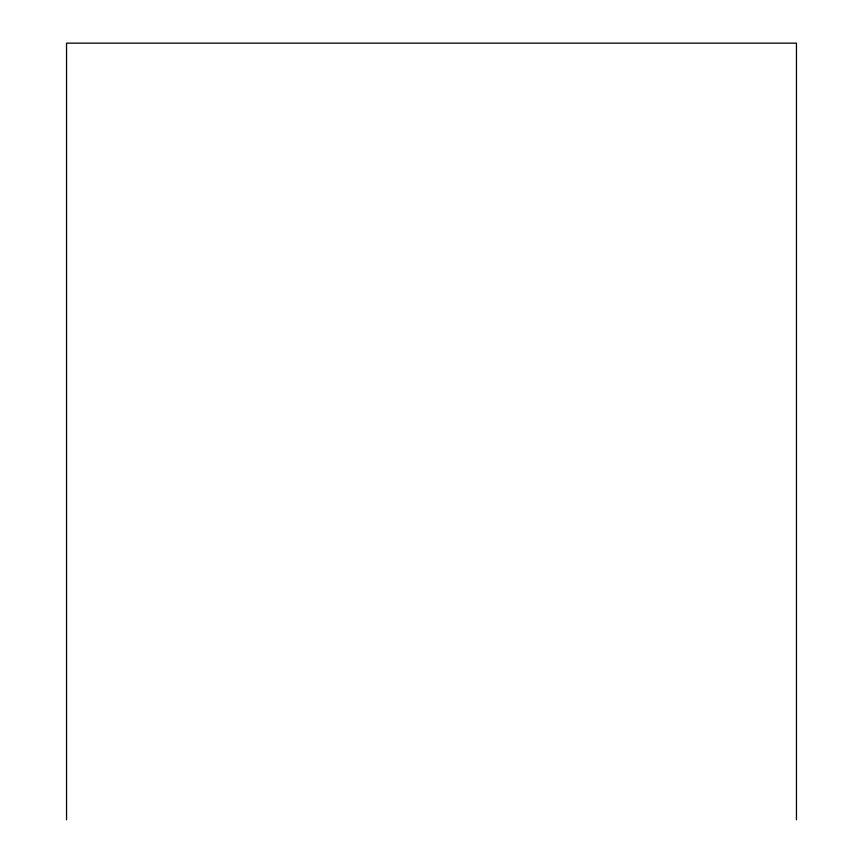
<?xml version="1.0" encoding="UTF-8"?>
<svg xmlns="http://www.w3.org/2000/svg" width="863" height="863" viewBox="0 0 863 863"><rect width="100%" height="100%" fill="white"/><g stroke="black" fill="none" stroke-linecap="round" stroke-linejoin="round"><path stroke-width="1.29" d="M796.452 819.85L796.452 43.15L66.548 43.15L66.548 819.85"/></g></svg>
